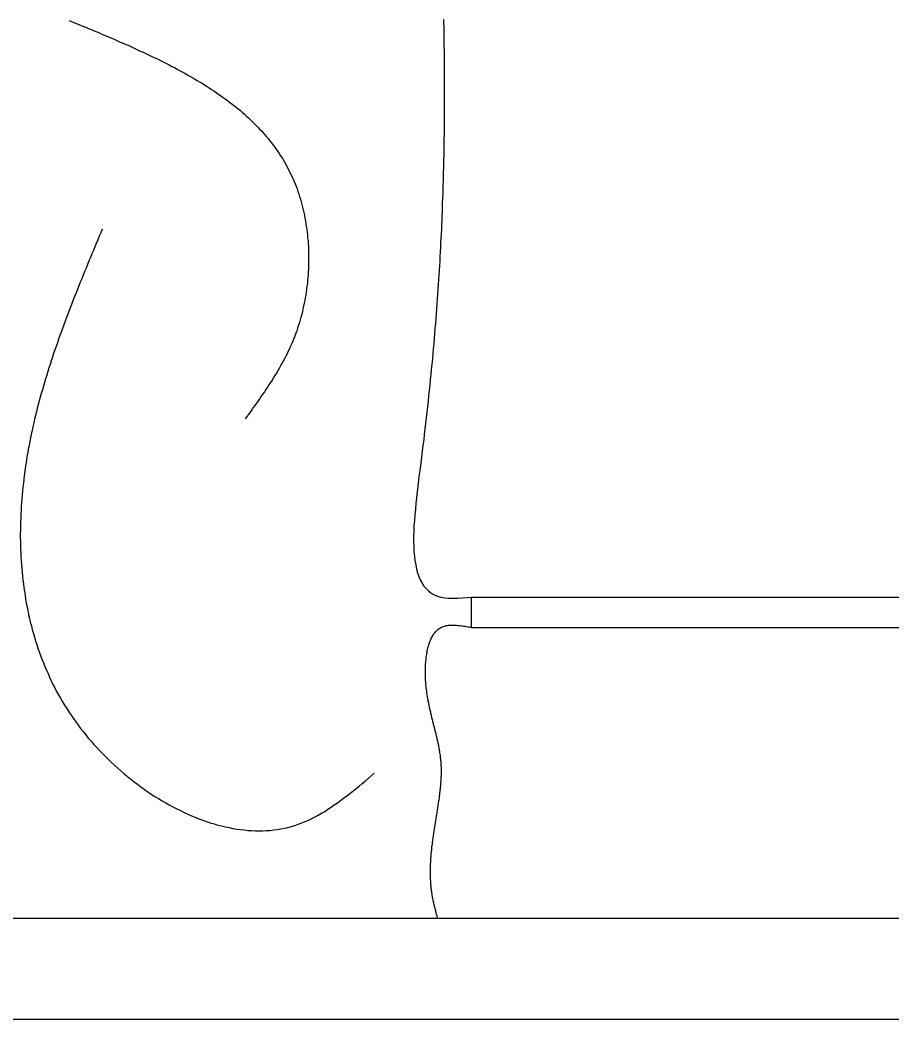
# Model space of a CAD drawing. Extents: x 443 to 1217, y -1921 to -677.
# Drawn here: x 539.77 to 549.13, y -1023.27 to -1012.55 of the extents above; entities that cross this region are included whole.
import ezdxf

# ---------------------------------------------------------------- set-up
doc = ezdxf.new("R2010")
doc.units = 0
doc.header["$MEASUREMENT"] = 0
for name, color, linetype in [('1', 7, 'CONTINUOUS'), ('3', 8, 'CONTINUOUS'), ('7', 7, 'CONTINUOUS')]:
    doc.layers.add(name, color=color, linetype=linetype)

msp = doc.modelspace()

# ---------------------------------------------------------------- linework, layer by layer
at = {"layer": '1', "color": 7}
for p, q in [((540.301, -1012.56), (540.331, -1012.572)), ((540.331, -1012.572), (540.362, -1012.585)), ((540.362, -1012.585), (540.392, -1012.597)), ((540.392, -1012.597), (540.423, -1012.61)), ((540.423, -1012.61), (540.453, -1012.623)), ((540.453, -1012.623), (540.484, -1012.635)), ((540.484, -1012.635), (540.514, -1012.648)), ((540.514, -1012.648), (540.545, -1012.661)), ((540.545, -1012.661), (540.575, -1012.673)), ((540.575, -1012.673), (540.606, -1012.686)), ((540.606, -1012.686), (540.636, -1012.699)), ((540.636, -1012.699), (540.667, -1012.712)), ((540.667, -1012.712), (540.697, -1012.724)), ((540.697, -1012.724), (540.728, -1012.737)), ((540.728, -1012.737), (540.757, -1012.75)), ((540.757, -1012.75), (540.788, -1012.763)), ((540.788, -1012.763), (540.818, -1012.777)), ((540.818, -1012.777), (540.848, -1012.79)), ((540.848, -1012.79), (540.878, -1012.803)), ((540.878, -1012.803), (540.908, -1012.816)), ((540.908, -1012.816), (540.938, -1012.829)), ((540.938, -1012.829), (540.968, -1012.843)), ((540.968, -1012.843), (540.997, -1012.856)), ((540.997, -1012.856), (541.026, -1012.869)), ((541.026, -1012.869), (541.056, -1012.883)), ((541.056, -1012.883), (541.085, -1012.896)), ((541.085, -1012.896), (541.115, -1012.91)), ((541.115, -1012.91), (541.144, -1012.924)), ((541.144, -1012.924), (541.174, -1012.938)), ((541.174, -1012.938), (541.202, -1012.951)), ((541.202, -1012.951), (541.231, -1012.965)), ((541.231, -1012.965), (541.26, -1012.979)), ((541.26, -1012.979), (541.288, -1012.993)), ((541.288, -1012.993), (541.316, -1013.008)), ((541.316, -1013.008), (541.345, -1013.022)), ((541.345, -1013.022), (541.373, -1013.036)), ((541.373, -1013.036), (541.401, -1013.051)), ((541.401, -1013.051), (541.43, -1013.065)), ((541.43, -1013.065), (541.457, -1013.081)), ((541.457, -1013.081), (541.484, -1013.095)), ((541.484, -1013.095), (541.512, -1013.11)), ((541.512, -1013.11), (541.54, -1013.125)), ((541.54, -1013.125), (541.566, -1013.141)), ((541.566, -1013.141), (541.593, -1013.156)), ((541.593, -1013.156), (541.62, -1013.171)), ((541.62, -1013.171), (541.646, -1013.186)), ((541.646, -1013.186), (541.673, -1013.202)), ((541.673, -1013.202), (541.699, -1013.218)), ((541.699, -1013.218), (541.725, -1013.233)), ((541.725, -1013.233), (541.751, -1013.25)), ((541.751, -1013.25), (541.777, -1013.266)), ((541.777, -1013.266), (541.802, -1013.282)), ((541.802, -1013.282), (541.827, -1013.299)), ((541.827, -1013.299), (541.852, -1013.315)), ((541.852, -1013.315), (541.878, -1013.332)), ((541.878, -1013.332), (541.903, -1013.349)), ((541.903, -1013.349), (541.927, -1013.366)), ((541.927, -1013.366), (541.951, -1013.384)), ((541.951, -1013.384), (541.975, -1013.401)), ((541.975, -1013.401), (541.999, -1013.418)), ((541.999, -1013.418), (542.021, -1013.436)), ((542.021, -1013.436), (542.045, -1013.453)), ((542.045, -1013.453), (542.068, -1013.472)), ((542.068, -1013.472), (542.091, -1013.49)), ((542.091, -1013.49), (542.113, -1013.508)), ((542.113, -1013.508), (542.136, -1013.526)), ((542.136, -1013.526), (542.158, -1013.546)), ((542.158, -1013.546), (542.179, -1013.565)), ((542.179, -1013.565), (542.201, -1013.584)), ((542.201, -1013.584), (542.222, -1013.603)), ((542.222, -1013.603), (542.243, -1013.622)), ((542.243, -1013.622), (542.263, -1013.642)), ((542.263, -1013.642), (542.284, -1013.663)), ((542.284, -1013.663), (542.304, -1013.682)), ((542.304, -1013.682), (542.324, -1013.703)), ((542.324, -1013.703), (542.343, -1013.724)), ((542.343, -1013.724), (542.363, -1013.744)), ((542.363, -1013.744), (542.381, -1013.765)), ((542.381, -1013.765), (542.4, -1013.786)), ((542.4, -1013.786), (542.418, -1013.808)), ((542.418, -1013.808), (542.437, -1013.829)), ((542.437, -1013.829), (542.454, -1013.851)), ((542.454, -1013.851), (542.471, -1013.873)), ((542.471, -1013.873), (542.488, -1013.895)), ((542.488, -1013.895), (542.505, -1013.918)), ((542.505, -1013.918), (542.522, -1013.941)), ((542.522, -1013.941), (542.537, -1013.963)), ((542.537, -1013.963), (542.553, -1013.986)), ((542.553, -1013.986), (542.568, -1014.01)), ((542.568, -1014.01), (542.583, -1014.033)), ((542.583, -1014.033), (542.598, -1014.057)), ((542.598, -1014.057), (542.612, -1014.082)), ((542.612, -1014.082), (542.626, -1014.106)), ((542.626, -1014.106), (542.639, -1014.131)), ((542.639, -1014.131), (542.652, -1014.156)), ((542.652, -1014.156), (542.665, -1014.181)), ((542.665, -1014.181), (542.677, -1014.206)), ((542.677, -1014.206), (542.689, -1014.233)), ((542.689, -1014.233), (542.701, -1014.259)), ((542.701, -1014.259), (542.712, -1014.285)), ((542.712, -1014.285), (542.723, -1014.311)), ((542.723, -1014.311), (542.734, -1014.338)), ((542.734, -1014.338), (542.744, -1014.366)), ((542.744, -1014.366), (542.754, -1014.393)), ((542.754, -1014.393), (542.764, -1014.42)), ((542.764, -1014.42), (542.772, -1014.448)), ((542.772, -1014.448), (542.781, -1014.477)), ((542.781, -1014.477), (542.789, -1014.505)), ((542.789, -1014.505), (542.796, -1014.533)), ((542.796, -1014.533), (542.804, -1014.562)), ((542.804, -1014.562), (542.81, -1014.591)), ((542.81, -1014.591), (542.817, -1014.619)), ((542.817, -1014.619), (542.824, -1014.649)), ((542.824, -1014.649), (542.829, -1014.678)), ((542.829, -1014.678), (542.834, -1014.708)), ((540.654, -1014.799), (540.638, -1014.837)), ((542.834, -1014.708), (542.84, -1014.738)), ((542.84, -1014.738), (542.844, -1014.768)), ((542.844, -1014.768), (542.849, -1014.797)), ((542.849, -1014.797), (542.853, -1014.828)), ((540.607, -1014.913), (540.59, -1014.951)), ((540.622, -1014.874), (540.607, -1014.913)), ((540.638, -1014.837), (540.622, -1014.874)), ((542.853, -1014.828), (542.856, -1014.858)), ((542.856, -1014.858), (542.858, -1014.889)), ((542.858, -1014.889), (542.862, -1014.919)), ((542.862, -1014.919), (542.864, -1014.95)), ((540.559, -1015.026), (540.544, -1015.064)), ((540.575, -1014.988), (540.559, -1015.026)), ((540.59, -1014.951), (540.575, -1014.988)), ((542.864, -1014.95), (542.866, -1014.98)), ((542.866, -1014.98), (542.867, -1015.011)), ((542.867, -1015.011), (542.868, -1015.041)), ((540.528, -1015.101), (540.512, -1015.139)), ((540.544, -1015.064), (540.528, -1015.101)), ((542.868, -1015.041), (542.869, -1015.072)), ((542.869, -1015.134), (542.868, -1015.164)), ((542.869, -1015.072), (542.869, -1015.102)), ((542.869, -1015.102), (542.869, -1015.134)), ((540.481, -1015.216), (540.465, -1015.253)), ((540.497, -1015.177), (540.481, -1015.216)), ((540.512, -1015.139), (540.497, -1015.177)), ((542.867, -1015.225), (542.865, -1015.257)), ((542.868, -1015.195), (542.867, -1015.225)), ((542.868, -1015.164), (542.868, -1015.195)), ((540.435, -1015.329), (540.419, -1015.367)), ((540.45, -1015.291), (540.435, -1015.329)), ((540.465, -1015.253), (540.45, -1015.291)), ((542.857, -1015.349), (542.855, -1015.38)), ((542.861, -1015.318), (542.857, -1015.349)), ((542.863, -1015.288), (542.861, -1015.318)), ((542.865, -1015.257), (542.863, -1015.288)), ((540.389, -1015.443), (540.374, -1015.48)), ((540.404, -1015.405), (540.389, -1015.443)), ((540.419, -1015.367), (540.404, -1015.405)), ((542.847, -1015.441), (542.843, -1015.472)), ((542.851, -1015.411), (542.847, -1015.441)), ((542.855, -1015.38), (542.851, -1015.411)), ((540.344, -1015.557), (540.329, -1015.595)), ((540.358, -1015.519), (540.344, -1015.557)), ((540.374, -1015.48), (540.358, -1015.519)), ((542.828, -1015.562), (542.821, -1015.593)), ((542.833, -1015.533), (542.828, -1015.562)), ((542.838, -1015.502), (542.833, -1015.533)), ((542.843, -1015.472), (542.838, -1015.502)), ((540.299, -1015.671), (540.285, -1015.709)), ((540.315, -1015.633), (540.299, -1015.671)), ((540.329, -1015.595), (540.315, -1015.633)), ((542.808, -1015.653), (542.802, -1015.682)), ((542.815, -1015.623), (542.808, -1015.653)), ((542.821, -1015.593), (542.815, -1015.623)), ((540.271, -1015.747), (540.256, -1015.786)), ((540.285, -1015.709), (540.271, -1015.747)), ((542.778, -1015.771), (542.769, -1015.8)), ((542.786, -1015.742), (542.778, -1015.771)), ((542.794, -1015.713), (542.786, -1015.742)), ((542.802, -1015.682), (542.794, -1015.713)), ((540.228, -1015.863), (540.214, -1015.901)), ((540.242, -1015.824), (540.228, -1015.863)), ((540.256, -1015.786), (540.242, -1015.824)), ((542.75, -1015.858), (542.742, -1015.887)), ((542.76, -1015.829), (542.75, -1015.858)), ((542.769, -1015.8), (542.76, -1015.829)), ((540.186, -1015.977), (540.173, -1016.017)), ((540.2, -1015.939), (540.186, -1015.977)), ((540.214, -1015.901), (540.2, -1015.939)), ((542.71, -1015.971), (542.698, -1015.999)), ((542.721, -1015.944), (542.71, -1015.971)), ((542.731, -1015.915), (542.721, -1015.944)), ((542.742, -1015.887), (542.731, -1015.915)), ((540.146, -1016.093), (540.133, -1016.132)), ((540.16, -1016.055), (540.146, -1016.093)), ((540.173, -1016.017), (540.16, -1016.055)), ((542.662, -1016.081), (542.65, -1016.108)), ((542.675, -1016.054), (542.662, -1016.081)), ((542.687, -1016.026), (542.675, -1016.054)), ((542.698, -1015.999), (542.687, -1016.026)), ((540.121, -1016.17), (540.108, -1016.21)), ((540.133, -1016.132), (540.121, -1016.17)), ((542.61, -1016.188), (542.596, -1016.214)), ((542.623, -1016.16), (542.61, -1016.188)), ((542.637, -1016.134), (542.623, -1016.16)), ((542.65, -1016.108), (542.637, -1016.134)), ((540.083, -1016.287), (540.071, -1016.326)), ((540.095, -1016.248), (540.083, -1016.287)), ((540.108, -1016.21), (540.095, -1016.248)), ((542.552, -1016.291), (542.538, -1016.316)), ((542.567, -1016.265), (542.552, -1016.291)), ((542.582, -1016.24), (542.567, -1016.265)), ((542.596, -1016.214), (542.582, -1016.24)), ((540.047, -1016.404), (540.035, -1016.443)), ((540.059, -1016.364), (540.047, -1016.404)), ((540.071, -1016.326), (540.059, -1016.364)), ((542.476, -1016.418), (542.459, -1016.443)), ((542.491, -1016.393), (542.476, -1016.418)), ((542.507, -1016.368), (542.491, -1016.393)), ((542.523, -1016.342), (542.507, -1016.368)), ((542.538, -1016.316), (542.523, -1016.342)), ((540.012, -1016.521), (540.001, -1016.56)), ((540.023, -1016.482), (540.012, -1016.521)), ((540.035, -1016.443), (540.023, -1016.482)), ((542.41, -1016.517), (542.394, -1016.542)), ((542.427, -1016.493), (542.41, -1016.517)), ((542.443, -1016.468), (542.427, -1016.493)), ((542.459, -1016.443), (542.443, -1016.468)), ((539.99, -1016.6), (539.979, -1016.639)), ((540.001, -1016.56), (539.99, -1016.6)), ((542.344, -1016.615), (542.327, -1016.64)), ((542.36, -1016.591), (542.344, -1016.615)), ((542.378, -1016.566), (542.36, -1016.591)), ((542.394, -1016.542), (542.378, -1016.566)), ((539.958, -1016.717), (539.949, -1016.758)), ((539.968, -1016.678), (539.958, -1016.717)), ((539.979, -1016.639), (539.968, -1016.678)), ((542.258, -1016.737), (542.24, -1016.761)), ((542.274, -1016.712), (542.258, -1016.737)), ((542.292, -1016.688), (542.274, -1016.712)), ((542.309, -1016.664), (542.292, -1016.688)), ((542.327, -1016.64), (542.309, -1016.664)), ((539.929, -1016.837), (539.92, -1016.876)), ((539.939, -1016.797), (539.929, -1016.837)), ((539.949, -1016.758), (539.939, -1016.797)), ((542.206, -1016.809), (542.187, -1016.833)), ((542.223, -1016.785), (542.206, -1016.809)), ((542.24, -1016.761), (542.223, -1016.785)), ((539.902, -1016.956), (539.893, -1016.996)), ((539.91, -1016.917), (539.902, -1016.956)), ((539.92, -1016.876), (539.91, -1016.917)), ((539.885, -1017.037), (539.877, -1017.077)), ((539.893, -1016.996), (539.885, -1017.037)), ((539.861, -1017.158), (539.855, -1017.198)), ((539.869, -1017.117), (539.861, -1017.158)), ((539.877, -1017.077), (539.869, -1017.117)), ((539.841, -1017.279), (539.835, -1017.319)), ((539.847, -1017.238), (539.841, -1017.279)), ((539.855, -1017.198), (539.847, -1017.238)), ((539.829, -1017.36), (539.823, -1017.401)), ((539.835, -1017.319), (539.829, -1017.36)), ((539.812, -1017.484), (539.808, -1017.524)), ((539.818, -1017.442), (539.812, -1017.484)), ((539.823, -1017.401), (539.818, -1017.442)), ((539.804, -1017.565), (539.799, -1017.607)), ((539.808, -1017.524), (539.804, -1017.565)), ((539.792, -1017.69), (539.788, -1017.731)), ((539.795, -1017.648), (539.792, -1017.69)), ((539.799, -1017.607), (539.795, -1017.648)), ((539.783, -1017.814), (539.781, -1017.855)), ((539.785, -1017.772), (539.783, -1017.814)), ((539.788, -1017.731), (539.785, -1017.772)), ((539.78, -1017.897), (539.777, -1017.938)), ((539.781, -1017.855), (539.78, -1017.897)), ((539.776, -1018.022), (539.775, -1018.063)), ((539.777, -1017.938), (539.776, -1017.98)), ((539.776, -1017.98), (539.776, -1018.022)), ((539.775, -1018.063), (539.775, -1018.105)), ((539.775, -1018.105), (539.776, -1018.146)), ((539.776, -1018.146), (539.777, -1018.189)), ((539.777, -1018.189), (539.779, -1018.23)), ((539.779, -1018.23), (539.78, -1018.271)), ((539.78, -1018.271), (539.782, -1018.313)), ((539.782, -1018.313), (539.785, -1018.354)), ((539.785, -1018.354), (539.787, -1018.397)), ((539.787, -1018.397), (539.791, -1018.438)), ((539.791, -1018.438), (539.795, -1018.48)), ((539.795, -1018.48), (539.798, -1018.521)), ((539.798, -1018.521), (539.804, -1018.562)), ((539.804, -1018.562), (539.808, -1018.604)), ((539.808, -1018.604), (539.813, -1018.645)), ((539.813, -1018.645), (539.82, -1018.686)), ((539.82, -1018.686), (539.826, -1018.727)), ((539.826, -1018.727), (539.833, -1018.768)), ((539.833, -1018.768), (539.84, -1018.809)), ((539.84, -1018.809), (539.848, -1018.85)), ((539.848, -1018.85), (539.856, -1018.89)), ((539.856, -1018.89), (539.865, -1018.932)), ((539.865, -1018.932), (539.874, -1018.972)), ((539.874, -1018.972), (539.883, -1019.013)), ((539.883, -1019.013), (539.894, -1019.053)), ((539.894, -1019.053), (539.904, -1019.093)), ((539.904, -1019.093), (539.916, -1019.134)), ((539.916, -1019.134), (539.927, -1019.174)), ((539.927, -1019.174), (539.94, -1019.213)), ((539.94, -1019.213), (539.952, -1019.253)), ((539.952, -1019.253), (539.965, -1019.293)), ((539.965, -1019.293), (539.979, -1019.332)), ((539.979, -1019.332), (539.993, -1019.372)), ((539.993, -1019.372), (540.008, -1019.41)), ((540.008, -1019.41), (540.024, -1019.45)), ((540.024, -1019.45), (540.039, -1019.489)), ((540.039, -1019.489), (540.055, -1019.527)), ((540.055, -1019.527), (540.073, -1019.566)), ((540.073, -1019.566), (540.09, -1019.604)), ((540.09, -1019.604), (540.108, -1019.642)), ((540.108, -1019.642), (540.126, -1019.681)), ((540.126, -1019.681), (540.146, -1019.718)), ((540.146, -1019.718), (540.165, -1019.756)), ((540.165, -1019.756), (540.186, -1019.793)), ((540.186, -1019.793), (540.207, -1019.83)), ((540.207, -1019.83), (540.229, -1019.867)), ((540.229, -1019.867), (540.25, -1019.904)), ((540.25, -1019.904), (540.273, -1019.94)), ((540.273, -1019.94), (540.296, -1019.976)), ((540.296, -1019.976), (540.32, -1020.012)), ((540.32, -1020.012), (540.345, -1020.048)), ((540.345, -1020.048), (540.37, -1020.084)), ((540.37, -1020.084), (540.396, -1020.119)), ((540.396, -1020.119), (540.423, -1020.154)), ((540.423, -1020.154), (540.45, -1020.188)), ((540.45, -1020.188), (540.477, -1020.222)), ((540.477, -1020.222), (540.505, -1020.257)), ((540.505, -1020.257), (540.535, -1020.291)), ((540.535, -1020.291), (540.564, -1020.325)), ((540.564, -1020.325), (540.595, -1020.357)), ((540.595, -1020.357), (540.625, -1020.39)), ((540.625, -1020.39), (540.656, -1020.423)), ((540.656, -1020.423), (540.689, -1020.455)), ((540.689, -1020.455), (540.72, -1020.487)), ((540.72, -1020.487), (540.753, -1020.519)), ((540.753, -1020.519), (540.787, -1020.549)), ((540.787, -1020.549), (540.82, -1020.58)), ((540.82, -1020.58), (540.855, -1020.61)), ((540.855, -1020.61), (540.889, -1020.64)), ((540.889, -1020.64), (540.925, -1020.669)), ((540.925, -1020.669), (540.96, -1020.697)), ((540.96, -1020.697), (540.996, -1020.726)), ((543.475, -1020.718), (543.508, -1020.69)), ((543.508, -1020.69), (543.541, -1020.663)), ((543.541, -1020.663), (543.573, -1020.635)), ((540.996, -1020.726), (541.033, -1020.753)), ((541.033, -1020.753), (541.069, -1020.78)), ((541.069, -1020.78), (541.106, -1020.806)), ((541.106, -1020.806), (541.144, -1020.833)), ((543.344, -1020.826), (543.377, -1020.799)), ((543.377, -1020.799), (543.41, -1020.773)), ((543.41, -1020.773), (543.443, -1020.745)), ((543.443, -1020.745), (543.475, -1020.718)), ((541.144, -1020.833), (541.181, -1020.858)), ((541.181, -1020.858), (541.219, -1020.883)), ((541.219, -1020.883), (541.257, -1020.907)), ((541.257, -1020.907), (541.297, -1020.93)), ((543.211, -1020.927), (543.244, -1020.903)), ((543.244, -1020.903), (543.278, -1020.877)), ((543.278, -1020.877), (543.311, -1020.852)), ((543.311, -1020.852), (543.344, -1020.826)), ((541.297, -1020.93), (541.335, -1020.952)), ((541.335, -1020.952), (541.374, -1020.974)), ((541.374, -1020.974), (541.413, -1020.995)), ((541.413, -1020.995), (541.453, -1021.016)), ((541.453, -1021.016), (541.493, -1021.035)), ((543.041, -1021.043), (543.076, -1021.021)), ((543.076, -1021.021), (543.11, -1020.998)), ((543.11, -1020.998), (543.144, -1020.975)), ((543.144, -1020.975), (543.178, -1020.952)), ((543.178, -1020.952), (543.211, -1020.927)), ((541.493, -1021.035), (541.532, -1021.055)), ((541.532, -1021.055), (541.572, -1021.073)), ((541.572, -1021.073), (541.613, -1021.091)), ((541.613, -1021.091), (541.652, -1021.107)), ((541.652, -1021.107), (541.692, -1021.124)), ((541.692, -1021.124), (541.733, -1021.138)), ((542.866, -1021.138), (542.902, -1021.12)), ((542.902, -1021.12), (542.937, -1021.102)), ((542.937, -1021.102), (542.972, -1021.083)), ((542.972, -1021.083), (543.007, -1021.064)), ((543.007, -1021.064), (543.041, -1021.043)), ((541.733, -1021.138), (541.774, -1021.152)), ((541.774, -1021.152), (541.814, -1021.166)), ((541.814, -1021.166), (541.855, -1021.178)), ((541.855, -1021.178), (541.895, -1021.19)), ((541.895, -1021.19), (541.935, -1021.2)), ((541.935, -1021.2), (541.976, -1021.21)), ((541.976, -1021.21), (542.017, -1021.218)), ((542.017, -1021.218), (542.057, -1021.226)), ((542.057, -1021.226), (542.098, -1021.234)), ((542.098, -1021.234), (542.138, -1021.239)), ((542.138, -1021.239), (542.178, -1021.243)), ((542.178, -1021.243), (542.218, -1021.248)), ((542.455, -1021.247), (542.494, -1021.243)), ((542.494, -1021.243), (542.533, -1021.238)), ((542.533, -1021.238), (542.571, -1021.231)), ((542.571, -1021.231), (542.609, -1021.224)), ((542.609, -1021.224), (542.647, -1021.215)), ((542.647, -1021.215), (542.684, -1021.205)), ((542.684, -1021.205), (542.721, -1021.194)), ((542.721, -1021.194), (542.758, -1021.181)), ((542.758, -1021.181), (542.794, -1021.168)), ((542.794, -1021.168), (542.83, -1021.153)), ((542.83, -1021.153), (542.866, -1021.138)), ((542.218, -1021.248), (542.258, -1021.25)), ((542.258, -1021.25), (542.298, -1021.252)), ((542.298, -1021.252), (542.337, -1021.252)), ((542.337, -1021.252), (542.377, -1021.252)), ((542.377, -1021.252), (542.416, -1021.25)), ((542.416, -1021.25), (542.455, -1021.247))]:
    msp.add_line(p, q, dxfattribs=at)
at = {"layer": '3', "color": 3}
for p, q in [((544.317, -1012.548), (544.317, -1012.589)), ((544.317, -1012.589), (544.318, -1012.631)), ((544.318, -1012.631), (544.318, -1012.673)), ((544.318, -1012.673), (544.319, -1012.714)), ((544.319, -1012.714), (544.319, -1012.756)), ((544.319, -1012.756), (544.32, -1012.798)), ((544.32, -1012.798), (544.32, -1012.84)), ((544.32, -1012.84), (544.321, -1012.882)), ((544.321, -1012.882), (544.321, -1012.925)), ((544.321, -1012.925), (544.321, -1012.966)), ((544.321, -1012.966), (544.322, -1013.009)), ((544.322, -1013.009), (544.322, -1013.051)), ((544.322, -1013.051), (544.322, -1013.094)), ((544.322, -1013.094), (544.322, -1013.136)), ((544.322, -1013.136), (544.323, -1013.179)), ((544.323, -1013.179), (544.323, -1013.221)), ((544.323, -1013.221), (544.323, -1013.264)), ((544.323, -1013.264), (544.323, -1013.307)), ((544.323, -1013.307), (544.323, -1013.35)), ((544.323, -1013.35), (544.323, -1013.393)), ((544.323, -1013.393), (544.323, -1013.436)), ((544.323, -1013.436), (544.323, -1013.48)), ((544.323, -1013.48), (544.323, -1013.523)), ((544.323, -1013.523), (544.323, -1013.567)), ((544.323, -1013.567), (544.322, -1013.61)), ((544.322, -1013.61), (544.322, -1013.654)), ((544.322, -1013.697), (544.321, -1013.742)), ((544.321, -1013.742), (544.321, -1013.786)), ((544.322, -1013.654), (544.322, -1013.697)), ((544.321, -1013.786), (544.32, -1013.83)), ((544.32, -1013.83), (544.32, -1013.875)), ((544.32, -1013.875), (544.319, -1013.919)), ((544.319, -1013.919), (544.319, -1013.963)), ((544.317, -1014.054), (544.315, -1014.099)), ((544.318, -1014.009), (544.317, -1014.054)), ((544.319, -1013.963), (544.318, -1014.009)), ((544.314, -1014.144), (544.313, -1014.19)), ((544.315, -1014.099), (544.314, -1014.144)), ((544.312, -1014.236), (544.311, -1014.282)), ((544.313, -1014.19), (544.312, -1014.236)), ((544.309, -1014.374), (544.307, -1014.42)), ((544.31, -1014.327), (544.309, -1014.374)), ((544.311, -1014.282), (544.31, -1014.327)), ((544.306, -1014.467), (544.303, -1014.514)), ((544.307, -1014.42), (544.306, -1014.467)), ((544.302, -1014.561), (544.3, -1014.607)), ((544.303, -1014.514), (544.302, -1014.561)), ((544.297, -1014.703), (544.295, -1014.75)), ((544.298, -1014.655), (544.297, -1014.703)), ((544.3, -1014.607), (544.298, -1014.655)), ((544.293, -1014.799), (544.29, -1014.847)), ((544.295, -1014.75), (544.293, -1014.799)), ((544.288, -1014.895), (544.285, -1014.944)), ((544.29, -1014.847), (544.288, -1014.895)), ((544.283, -1014.993), (544.281, -1015.042)), ((544.285, -1014.944), (544.283, -1014.993)), ((544.277, -1015.091), (544.275, -1015.141)), ((544.281, -1015.042), (544.277, -1015.091)), ((544.269, -1015.242), (544.265, -1015.292)), ((544.272, -1015.192), (544.269, -1015.242)), ((544.275, -1015.141), (544.272, -1015.192)), ((544.262, -1015.342), (544.259, -1015.393)), ((544.265, -1015.292), (544.262, -1015.342)), ((544.256, -1015.444), (544.252, -1015.496)), ((544.259, -1015.393), (544.256, -1015.444)), ((544.249, -1015.548), (544.245, -1015.599)), ((544.252, -1015.496), (544.249, -1015.548)), ((544.241, -1015.652), (544.237, -1015.705)), ((544.245, -1015.599), (544.241, -1015.652)), ((544.233, -1015.757), (544.228, -1015.811)), ((544.237, -1015.705), (544.233, -1015.757)), ((544.224, -1015.864), (544.22, -1015.917)), ((544.228, -1015.811), (544.224, -1015.864)), ((544.215, -1015.972), (544.211, -1016.025)), ((544.22, -1015.917), (544.215, -1015.972)), ((544.205, -1016.081), (544.201, -1016.135)), ((544.211, -1016.025), (544.205, -1016.081)), ((544.196, -1016.191), (544.19, -1016.247)), ((544.201, -1016.135), (544.196, -1016.191)), ((544.185, -1016.302), (544.179, -1016.358)), ((544.19, -1016.247), (544.185, -1016.302)), ((544.174, -1016.414), (544.168, -1016.471)), ((544.179, -1016.358), (544.174, -1016.414)), ((544.162, -1016.529), (544.156, -1016.587)), ((544.168, -1016.471), (544.162, -1016.529)), ((544.156, -1016.587), (544.15, -1016.644)), ((544.143, -1016.702), (544.137, -1016.761)), ((544.15, -1016.644), (544.143, -1016.702)), ((544.13, -1016.82), (544.124, -1016.879)), ((544.137, -1016.761), (544.13, -1016.82)), ((544.117, -1016.939), (544.109, -1016.999)), ((544.124, -1016.879), (544.117, -1016.939)), ((544.103, -1017.058), (544.095, -1017.12)), ((544.109, -1016.999), (544.103, -1017.058)), ((544.095, -1017.12), (544.088, -1017.181)), ((544.08, -1017.243), (544.072, -1017.304)), ((544.088, -1017.181), (544.08, -1017.243)), ((544.065, -1017.366), (544.056, -1017.429)), ((544.072, -1017.304), (544.065, -1017.366)), ((544.048, -1017.491), (544.041, -1017.554)), ((544.056, -1017.429), (544.048, -1017.491)), ((544.041, -1017.554), (544.033, -1017.616)), ((544.026, -1017.679), (544.019, -1017.741)), ((544.033, -1017.616), (544.026, -1017.679)), ((544.014, -1017.802), (544.008, -1017.862)), ((544.019, -1017.741), (544.014, -1017.802)), ((544.004, -1017.922), (543.999, -1017.98)), ((544.008, -1017.862), (544.004, -1017.922)), ((543.999, -1017.98), (543.997, -1018.038)), ((543.997, -1018.038), (543.995, -1018.095)), ((543.995, -1018.095), (543.995, -1018.149)), ((543.995, -1018.149), (543.996, -1018.203)), ((543.996, -1018.203), (543.999, -1018.255)), ((543.999, -1018.255), (544.003, -1018.305)), ((544.003, -1018.305), (544.009, -1018.353)), ((544.009, -1018.353), (544.017, -1018.4)), ((544.017, -1018.4), (544.027, -1018.444)), ((544.027, -1018.444), (544.038, -1018.485)), ((544.038, -1018.485), (544.052, -1018.524)), ((544.052, -1018.524), (544.067, -1018.561)), ((544.067, -1018.561), (544.086, -1018.595)), ((544.086, -1018.595), (544.106, -1018.626)), ((544.106, -1018.626), (544.129, -1018.654)), ((544.129, -1018.654), (544.155, -1018.679)), ((544.155, -1018.679), (544.184, -1018.701)), ((544.184, -1018.701), (544.215, -1018.719)), ((544.215, -1018.719), (544.25, -1018.734)), ((544.25, -1018.734), (544.287, -1018.744)), ((544.287, -1018.744), (544.329, -1018.752)), ((544.329, -1018.752), (544.372, -1018.755)), ((544.372, -1018.755), (544.418, -1018.758)), ((544.418, -1018.758), (544.466, -1018.756)), ((544.466, -1018.756), (544.515, -1018.753)), ((544.515, -1018.753), (544.565, -1018.75)), ((544.565, -1018.75), (544.615, -1018.746)), ((544.245, -1019.103), (544.252, -1019.095)), ((544.252, -1019.095), (544.26, -1019.089)), ((544.26, -1019.089), (544.269, -1019.082)), ((544.269, -1019.082), (544.277, -1019.077)), ((544.277, -1019.077), (544.287, -1019.071)), ((544.287, -1019.071), (544.296, -1019.067)), ((544.296, -1019.067), (544.306, -1019.063)), ((544.306, -1019.063), (544.317, -1019.059)), ((544.317, -1019.059), (544.326, -1019.056)), ((544.326, -1019.056), (544.337, -1019.054)), ((544.337, -1019.054), (544.348, -1019.051)), ((544.348, -1019.051), (544.359, -1019.05)), ((544.359, -1019.05), (544.37, -1019.047)), ((544.37, -1019.047), (544.382, -1019.046)), ((544.382, -1019.046), (544.394, -1019.046)), ((544.394, -1019.046), (544.406, -1019.045)), ((544.406, -1019.045), (544.418, -1019.045)), ((544.418, -1019.045), (544.43, -1019.046)), ((544.43, -1019.046), (544.443, -1019.046)), ((544.443, -1019.046), (544.455, -1019.047)), ((544.455, -1019.047), (544.468, -1019.049)), ((544.468, -1019.049), (544.481, -1019.05)), ((544.481, -1019.05), (544.494, -1019.051)), ((544.494, -1019.051), (544.507, -1019.053)), ((544.507, -1019.053), (544.52, -1019.054)), ((544.52, -1019.054), (544.533, -1019.056)), ((544.533, -1019.056), (544.548, -1019.058)), ((544.548, -1019.058), (544.561, -1019.061)), ((544.561, -1019.061), (544.575, -1019.063)), ((544.575, -1019.063), (544.588, -1019.065)), ((544.588, -1019.065), (544.601, -1019.067)), ((544.601, -1019.067), (544.615, -1019.07)), ((544.172, -1019.22), (544.176, -1019.208)), ((544.176, -1019.208), (544.18, -1019.197)), ((544.18, -1019.197), (544.186, -1019.186)), ((544.186, -1019.186), (544.191, -1019.175)), ((544.191, -1019.175), (544.197, -1019.164)), ((544.197, -1019.164), (544.203, -1019.154)), ((544.203, -1019.154), (544.209, -1019.144)), ((544.209, -1019.144), (544.215, -1019.136)), ((544.215, -1019.136), (544.223, -1019.127)), ((544.223, -1019.127), (544.229, -1019.118)), ((544.229, -1019.118), (544.237, -1019.111)), ((544.237, -1019.111), (544.245, -1019.103)), ((544.142, -1019.321), (544.145, -1019.307)), ((544.145, -1019.307), (544.148, -1019.294)), ((544.148, -1019.294), (544.151, -1019.281)), ((544.151, -1019.281), (544.155, -1019.269)), ((544.155, -1019.269), (544.159, -1019.256)), ((544.159, -1019.256), (544.163, -1019.244)), ((544.163, -1019.244), (544.167, -1019.232)), ((544.167, -1019.232), (544.172, -1019.22)), ((544.126, -1019.432), (544.128, -1019.418)), ((544.128, -1019.418), (544.129, -1019.404)), ((544.129, -1019.404), (544.131, -1019.39)), ((544.131, -1019.39), (544.132, -1019.375)), ((544.132, -1019.375), (544.135, -1019.361)), ((544.135, -1019.361), (544.137, -1019.348)), ((544.137, -1019.348), (544.14, -1019.334)), ((544.14, -1019.334), (544.142, -1019.321)), ((544.121, -1019.517), (544.123, -1019.503)), ((544.121, -1019.531), (544.121, -1019.517)), ((544.123, -1019.489), (544.124, -1019.475)), ((544.123, -1019.503), (544.123, -1019.489)), ((544.124, -1019.46), (544.125, -1019.446)), ((544.124, -1019.475), (544.124, -1019.46)), ((544.125, -1019.446), (544.126, -1019.432)), ((544.121, -1019.545), (544.121, -1019.531)), ((544.121, -1019.56), (544.121, -1019.545)), ((544.121, -1019.573), (544.121, -1019.56)), ((544.121, -1019.587), (544.121, -1019.573)), ((544.123, -1019.601), (544.121, -1019.587)), ((544.123, -1019.614), (544.123, -1019.601)), ((544.124, -1019.628), (544.123, -1019.614)), ((544.124, -1019.641), (544.124, -1019.628)), ((544.125, -1019.654), (544.124, -1019.641)), ((544.126, -1019.669), (544.125, -1019.654)), ((544.127, -1019.682), (544.126, -1019.669)), ((544.128, -1019.695), (544.127, -1019.682)), ((544.13, -1019.708), (544.128, -1019.695)), ((544.131, -1019.721), (544.13, -1019.708)), ((544.132, -1019.734), (544.131, -1019.721)), ((544.135, -1019.747), (544.132, -1019.734)), ((544.136, -1019.759), (544.135, -1019.747)), ((544.138, -1019.772), (544.136, -1019.759)), ((544.14, -1019.785), (544.138, -1019.772)), ((544.141, -1019.797), (544.14, -1019.785)), ((544.143, -1019.81), (544.141, -1019.797)), ((544.145, -1019.822), (544.143, -1019.81)), ((544.148, -1019.835), (544.145, -1019.822)), ((544.15, -1019.847), (544.148, -1019.835)), ((544.152, -1019.86), (544.15, -1019.847)), ((544.154, -1019.872), (544.152, -1019.86)), ((544.157, -1019.884), (544.154, -1019.872)), ((544.16, -1019.896), (544.157, -1019.884)), ((544.162, -1019.908), (544.16, -1019.896)), ((544.164, -1019.921), (544.162, -1019.908)), ((544.167, -1019.933), (544.164, -1019.921)), ((544.169, -1019.945), (544.167, -1019.933)), ((544.173, -1019.957), (544.169, -1019.945)), ((544.175, -1019.969), (544.173, -1019.957)), ((544.178, -1019.98), (544.175, -1019.969)), ((544.18, -1019.992), (544.178, -1019.98)), ((544.184, -1020.004), (544.18, -1019.992)), ((544.187, -1020.016), (544.184, -1020.004)), ((544.189, -1020.028), (544.187, -1020.016)), ((544.192, -1020.04), (544.189, -1020.028)), ((544.195, -1020.051), (544.192, -1020.04)), ((544.198, -1020.063), (544.195, -1020.051)), ((544.201, -1020.075), (544.198, -1020.063)), ((544.204, -1020.086), (544.201, -1020.075)), ((544.206, -1020.098), (544.204, -1020.086)), ((544.21, -1020.109), (544.206, -1020.098)), ((544.213, -1020.121), (544.21, -1020.109)), ((544.215, -1020.133), (544.213, -1020.121)), ((544.218, -1020.144), (544.215, -1020.133)), ((544.222, -1020.156), (544.218, -1020.144)), ((544.224, -1020.167), (544.222, -1020.156)), ((544.227, -1020.179), (544.224, -1020.167)), ((544.23, -1020.19), (544.227, -1020.179)), ((544.233, -1020.2), (544.23, -1020.19)), ((544.236, -1020.212), (544.233, -1020.2)), ((544.238, -1020.223), (544.236, -1020.212)), ((544.241, -1020.235), (544.238, -1020.223)), ((544.244, -1020.246), (544.241, -1020.235)), ((544.247, -1020.258), (544.244, -1020.246)), ((544.249, -1020.269), (544.247, -1020.258)), ((544.251, -1020.28), (544.249, -1020.269)), ((544.254, -1020.292), (544.251, -1020.28)), ((544.257, -1020.303), (544.254, -1020.292)), ((544.259, -1020.315), (544.257, -1020.303)), ((544.261, -1020.326), (544.259, -1020.315)), ((544.264, -1020.337), (544.261, -1020.326)), ((544.266, -1020.349), (544.264, -1020.337)), ((544.269, -1020.36), (544.266, -1020.349)), ((544.27, -1020.372), (544.269, -1020.36)), ((544.272, -1020.382), (544.27, -1020.372)), ((544.274, -1020.393), (544.272, -1020.382)), ((544.276, -1020.405), (544.274, -1020.393)), ((544.278, -1020.416), (544.276, -1020.405)), ((544.28, -1020.428), (544.278, -1020.416)), ((544.282, -1020.439), (544.28, -1020.428)), ((544.283, -1020.451), (544.282, -1020.439)), ((544.284, -1020.462), (544.283, -1020.451)), ((544.285, -1020.474), (544.284, -1020.462)), ((544.287, -1020.485), (544.285, -1020.474)), ((544.288, -1020.497), (544.287, -1020.485)), ((544.289, -1020.509), (544.288, -1020.497)), ((544.289, -1020.52), (544.289, -1020.509)), ((544.29, -1020.532), (544.289, -1020.52)), ((544.291, -1020.544), (544.29, -1020.532)), ((544.291, -1020.555), (544.291, -1020.544)), ((544.293, -1020.567), (544.291, -1020.555)), ((544.293, -1020.579), (544.293, -1020.567)), ((544.293, -1020.591), (544.293, -1020.579)), ((544.293, -1020.602), (544.293, -1020.591)), ((544.294, -1020.614), (544.293, -1020.602)), ((544.29, -1020.697), (544.291, -1020.685)), ((544.29, -1020.709), (544.29, -1020.697)), ((544.291, -1020.673), (544.293, -1020.661)), ((544.291, -1020.685), (544.291, -1020.673)), ((544.293, -1020.625), (544.294, -1020.614)), ((544.293, -1020.637), (544.293, -1020.625)), ((544.293, -1020.649), (544.293, -1020.637)), ((544.293, -1020.661), (544.293, -1020.649)), ((544.281, -1020.817), (544.282, -1020.805)), ((544.282, -1020.805), (544.284, -1020.793)), ((544.284, -1020.793), (544.285, -1020.781)), ((544.285, -1020.781), (544.286, -1020.769)), ((544.286, -1020.769), (544.287, -1020.757)), ((544.287, -1020.757), (544.288, -1020.745)), ((544.288, -1020.733), (544.289, -1020.721)), ((544.288, -1020.745), (544.288, -1020.733)), ((544.289, -1020.721), (544.29, -1020.709)), ((544.266, -1020.927), (544.269, -1020.915)), ((544.269, -1020.915), (544.271, -1020.903)), ((544.271, -1020.903), (544.272, -1020.89)), ((544.272, -1020.89), (544.274, -1020.878)), ((544.274, -1020.878), (544.275, -1020.866)), ((544.275, -1020.866), (544.276, -1020.854)), ((544.276, -1020.854), (544.278, -1020.842)), ((544.278, -1020.842), (544.28, -1020.829)), ((544.28, -1020.829), (544.281, -1020.817)), ((544.25, -1021.039), (544.252, -1021.025)), ((544.252, -1021.025), (544.254, -1021.013)), ((544.254, -1021.013), (544.256, -1021.001)), ((544.256, -1021.001), (544.258, -1020.989)), ((544.258, -1020.989), (544.26, -1020.976)), ((544.26, -1020.976), (544.262, -1020.964)), ((544.262, -1020.964), (544.263, -1020.952)), ((544.263, -1020.952), (544.265, -1020.939)), ((544.265, -1020.939), (544.266, -1020.927)), ((544.232, -1021.15), (544.234, -1021.137)), ((544.234, -1021.137), (544.236, -1021.125)), ((544.236, -1021.125), (544.238, -1021.113)), ((544.238, -1021.113), (544.24, -1021.1)), ((544.24, -1021.1), (544.242, -1021.088)), ((544.242, -1021.088), (544.244, -1021.076)), ((544.244, -1021.076), (544.246, -1021.063)), ((544.246, -1021.063), (544.248, -1021.051)), ((544.248, -1021.051), (544.25, -1021.039)), ((544.216, -1021.249), (544.218, -1021.236)), ((544.218, -1021.236), (544.22, -1021.224)), ((544.22, -1021.224), (544.222, -1021.212)), ((544.222, -1021.212), (544.224, -1021.199)), ((544.224, -1021.199), (544.226, -1021.187)), ((544.226, -1021.187), (544.228, -1021.175)), ((544.228, -1021.175), (544.229, -1021.162)), ((544.229, -1021.162), (544.232, -1021.15)), ((544.2, -1021.359), (544.202, -1021.347)), ((544.202, -1021.347), (544.203, -1021.335)), ((544.203, -1021.335), (544.205, -1021.322)), ((544.205, -1021.322), (544.208, -1021.31)), ((544.208, -1021.31), (544.209, -1021.298)), ((544.209, -1021.298), (544.211, -1021.286)), ((544.211, -1021.286), (544.212, -1021.273)), ((544.212, -1021.273), (544.214, -1021.261)), ((544.214, -1021.261), (544.216, -1021.249)), ((544.188, -1021.47), (544.189, -1021.458)), ((544.189, -1021.458), (544.19, -1021.445)), ((544.19, -1021.445), (544.191, -1021.433)), ((544.191, -1021.433), (544.192, -1021.421)), ((544.192, -1021.421), (544.195, -1021.409)), ((544.195, -1021.409), (544.196, -1021.396)), ((544.196, -1021.396), (544.197, -1021.384)), ((544.197, -1021.384), (544.199, -1021.372)), ((544.199, -1021.372), (544.2, -1021.359)), ((544.179, -1021.568), (544.18, -1021.556)), ((544.18, -1021.556), (544.181, -1021.543)), ((544.181, -1021.543), (544.183, -1021.531)), ((544.183, -1021.519), (544.184, -1021.507)), ((544.183, -1021.531), (544.183, -1021.519)), ((544.184, -1021.507), (544.185, -1021.494)), ((544.185, -1021.494), (544.186, -1021.482)), ((544.186, -1021.482), (544.188, -1021.47)), ((544.176, -1021.641), (544.177, -1021.629)), ((544.176, -1021.653), (544.176, -1021.641)), ((544.176, -1021.665), (544.176, -1021.653)), ((544.176, -1021.677), (544.176, -1021.665)), ((544.177, -1021.604), (544.178, -1021.592)), ((544.177, -1021.617), (544.177, -1021.604)), ((544.177, -1021.629), (544.177, -1021.617)), ((544.178, -1021.592), (544.179, -1021.58)), ((544.179, -1021.58), (544.179, -1021.568)), ((544.176, -1021.69), (544.176, -1021.677)), ((544.176, -1021.702), (544.176, -1021.69)), ((544.176, -1021.714), (544.176, -1021.702)), ((544.176, -1021.726), (544.176, -1021.714)), ((544.176, -1021.738), (544.176, -1021.726)), ((544.176, -1021.75), (544.176, -1021.738)), ((544.177, -1021.762), (544.176, -1021.75)), ((544.177, -1021.774), (544.177, -1021.762)), ((544.178, -1021.787), (544.177, -1021.774)), ((544.178, -1021.799), (544.178, -1021.787)), ((544.179, -1021.811), (544.178, -1021.799)), ((544.18, -1021.823), (544.179, -1021.811)), ((544.181, -1021.835), (544.18, -1021.823)), ((544.183, -1021.847), (544.181, -1021.835)), ((544.184, -1021.859), (544.183, -1021.847)), ((544.185, -1021.871), (544.184, -1021.859)), ((544.186, -1021.883), (544.185, -1021.871)), ((544.188, -1021.895), (544.186, -1021.883)), ((544.189, -1021.907), (544.188, -1021.895)), ((544.191, -1021.919), (544.189, -1021.907)), ((544.193, -1021.931), (544.191, -1021.919)), ((544.195, -1021.943), (544.193, -1021.931)), ((544.197, -1021.955), (544.195, -1021.943)), ((544.199, -1021.967), (544.197, -1021.955)), ((544.201, -1021.979), (544.199, -1021.967)), ((544.203, -1021.991), (544.201, -1021.979)), ((544.206, -1022.003), (544.203, -1021.991)), ((544.209, -1022.015), (544.206, -1022.003)), ((544.211, -1022.026), (544.209, -1022.015)), ((544.214, -1022.038), (544.211, -1022.026)), ((544.216, -1022.05), (544.214, -1022.038)), ((544.22, -1022.062), (544.216, -1022.05)), ((544.223, -1022.074), (544.22, -1022.062)), ((544.225, -1022.086), (544.223, -1022.074)), ((544.228, -1022.098), (544.225, -1022.086)), ((544.232, -1022.11), (544.228, -1022.098)), ((544.235, -1022.122), (544.232, -1022.11)), ((544.237, -1022.133), (544.235, -1022.122)), ((544.24, -1022.145), (544.237, -1022.133)), ((544.244, -1022.157), (544.24, -1022.145)), ((544.247, -1022.169), (544.244, -1022.157)), ((544.25, -1022.181), (544.247, -1022.169)), ((544.253, -1022.193), (544.25, -1022.181))]:
    msp.add_line(p, q, dxfattribs=at)
at = {"layer": '3', "linetype": 'Continuous'}
msp.add_line((544.615, -1019.07), (544.615, -1018.745), dxfattribs=at)
at = {"layer": '3', "color": 3, "linetype": 'Continuous'}
for p, q in [((544.615, -1018.745), (557.601, -1018.745)), ((544.615, -1019.07), (557.601, -1019.07))]:
    msp.add_line(p, q, dxfattribs=at)
at = {"layer": '7', "color": 3, "linetype": 'Continuous'}
for p, q in [((532.587, -1022.189), (606.173, -1022.189)), ((533.085, -1023.271), (605.675, -1023.271))]:
    msp.add_line(p, q, dxfattribs=at)

doc.saveas('drawing.dxf')
